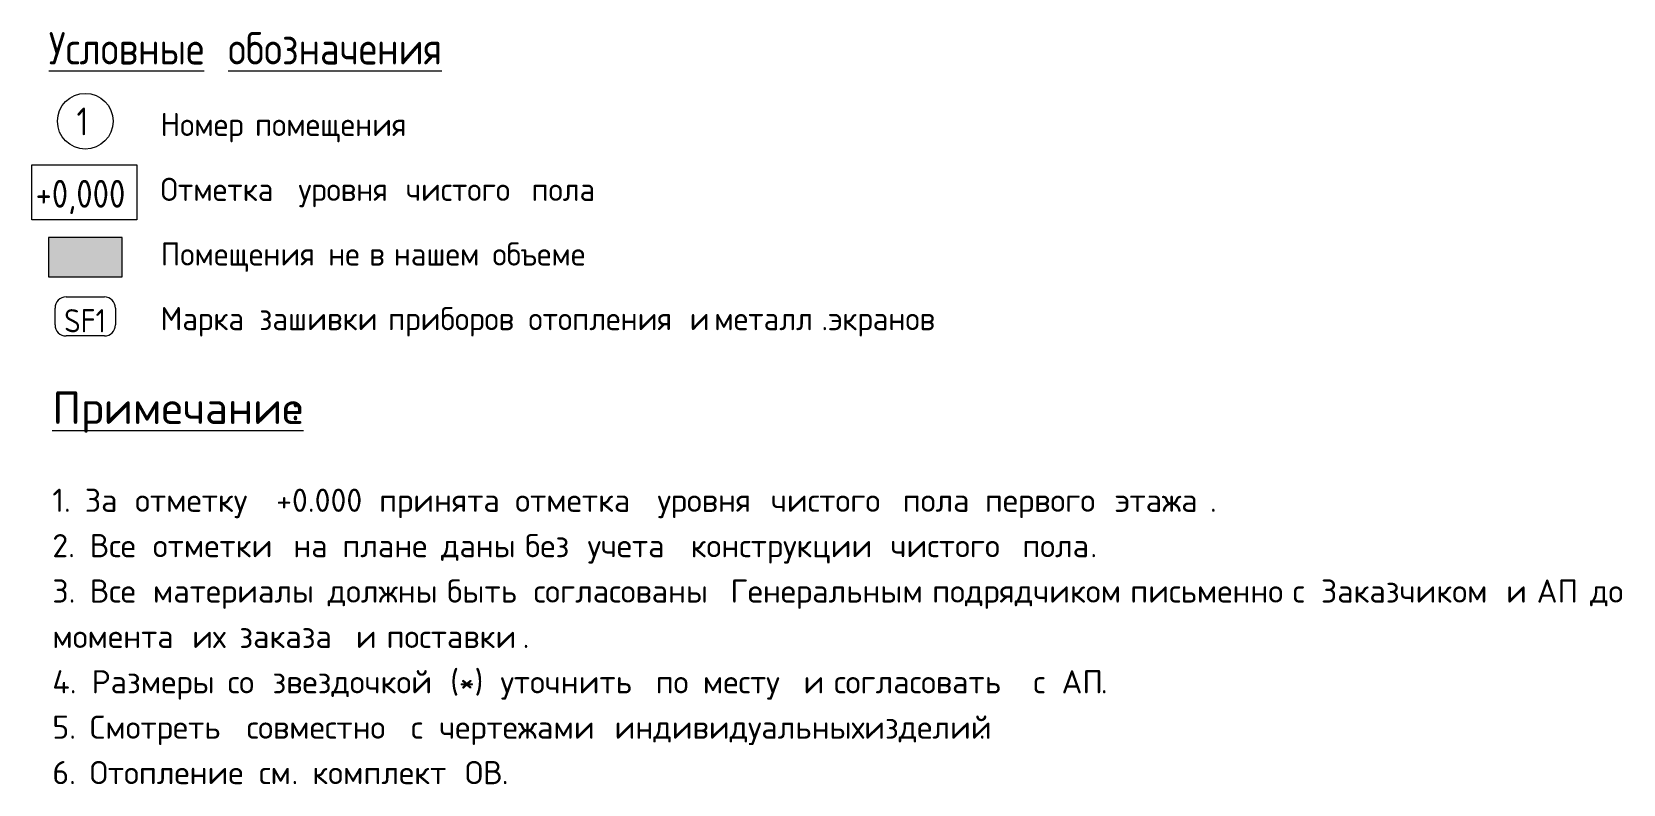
# Model space of a CAD drawing. Header units: millimetres. Extents: x -7229 to 200285, y -8553 to 29000.
# Drawn here: x 183118 to 200285, y 12006 to 20120 of the extents above; entities that cross this region are included whole.
import ezdxf

# ---------------------------------------------------------------- set-up
doc = ezdxf.new("R2010")
doc.units = ezdxf.units.MM
doc.layers.add('A-DETL-2', color=7, linetype='Continuous', lineweight=9)
doc.layers.add('G-ANNO-TEXT', color=7, linetype='Continuous', lineweight=9)
for name, color, linetype, lineweight, true_color in [('A-DETL-GENF-8', 7, 'Continuous', 9, 0xf5f5f5), ('G-ANNO-TEXT-1', 7, 'Continuous', 9, 0x3c3c3c), ('G-ANNO-TEXT-2', 7, 'Continuous', 9, 0x008000)]:
    doc.layers.add(name, color=color, linetype=linetype, lineweight=lineweight, true_color=true_color)
doc.styles.add('GOST Common_2', font='GOST_Common.ttf', dxfattribs={"width": 0.9, "height": 300})
doc.styles.add('GOST Common_3', font='GOST_Common.ttf', dxfattribs={"height": 250})
doc.styles.add('GOST Common_4', font='GOST_Common.ttf', dxfattribs={"width": 0.9, "height": 350})
doc.styles.add('ISOCPEUR_1', font='isocpeur.ttf', dxfattribs={"width": 0.9, "height": 250})
doc.styles.add('ISOCPEUR_3', font='isocpeur.ttf', dxfattribs={"height": 250})
doc.styles.add('ISOCPEUR_4', font='isocpeur.ttf', dxfattribs={"height": 350})

msp = doc.modelspace()

# ---------------------------------------------------------------- hatches: boundary and pattern name
at = {"layer": 'A-DETL-GENF-8'}
msp.add_hatch(color=256, dxfattribs=at).paths.add_polyline_path([(184090.7, 17479.4), (184090.7, 17901), (183298.2, 17901), (183298.2, 17479.4)])

# ---------------------------------------------------------------- linework, layer by layer
at = {"layer": 'A-DETL-2'}
for p, q in [((184090.7, 17901), (183298.2, 17901)), ((183298.2, 17901), (183298.2, 17479.4)), ((184090.7, 17479.4), (184090.7, 17901)), ((183298.2, 17479.4), (184090.7, 17479.4)), ((183488.2, 17261.4), (183900.7, 17261.4)), ((183368.2, 16959.7), (183368.2, 17141.4)), ((184020.7, 17141.4), (184020.7, 16959.7)), ((183900.7, 16839.7), (183488.2, 16839.7))]:
    msp.add_line(p, q, dxfattribs=at)
msp.add_circle((183694.4, 19156.2), 300, dxfattribs=at)
for centre, start, end in [((183488.2, 17141.4), 90, 180), ((183900.7, 17141.4), 0, 90), ((183488.2, 16959.7), 180, 270), ((183900.7, 16959.7), 270, 0)]:
    msp.add_arc(centre, 120, start, end, dxfattribs=at)
at = {"layer": 'G-ANNO-TEXT-1', "flags": 128}
msp.add_lwpolyline([(183117.7, 18686.7), (184251.6, 18686.7), (184251.6, 18090.7), (183117.7, 18090.7)], close=True, dxfattribs=at)

# ---------------------------------------------------------------- texts
at = {"layer": 'G-ANNO-TEXT', "attachment_point": 1}
for s, insert, char_height, width, style in [('\\LУсловные', (183300.1, 20117.7), 350, 2215.063, 'GOST Common_4'), ('\\L\\fGOST Common|b0|i0|c204|p34|;\\W.9;\\L ', (185127.7, 20117.7), 350, 129.873, 'GOST Common_4'), ('\\Lобозначения', (185234.9, 20117.7), 350, 3015.948, 'GOST Common_4'), ('\\fGOST Common|b0|i0|c204|p34|;\\W.9;1', (183600.1, 19303.4), 300, 173.165, 'GOST Common_2'), ('\\LПримечание', (183338.8, 16240.6), 350, 3110.548, 'ISOCPEUR_4'), ('\\L\\fISOCPEUR|b0|i0|c204|p34|;\\L:', (185905.3, 16240.6), 350, 128.27, 'ISOCPEUR_4'), ('1. ', (183338.8, 15192.7), 250, 424.894, 'ISOCPEUR_3'), ('За', (183689.4, 15192.7), 250, 472.996, 'ISOCPEUR_3'), ('\\fISOCPEUR|b0|i0|c204|p34|; ', (184079.6, 15192.7), 250, 184.388, 'ISOCPEUR_3'), ('отметку', (184231.8, 15192.7), 250, 1651.476, 'ISOCPEUR_3'), (' +0.000 ', (185594.4, 15192.7), 250, 1539.24, 'ISOCPEUR_3'), ('принята', (186864.4, 15192.7), 250, 1595.358, 'ISOCPEUR_3'), ('\\fISOCPEUR|b0|i0|c204|p34|; ', (188180.7, 15192.7), 250, 184.388, 'ISOCPEUR_3'), ('отметка', (188332.8, 15192.7), 250, 1675.527, 'ISOCPEUR_3'), ('\\fISOCPEUR|b0|i0|c204|p34|; ', (189715.3, 15192.7), 250, 184.388, 'ISOCPEUR_3'), ('уровня', (189867.4, 15192.7), 250, 1298.734, 'ISOCPEUR_3'), ('\\fISOCPEUR|b0|i0|c204|p34|; ', (190939, 15192.7), 250, 184.388, 'ISOCPEUR_3'), ('чистого', (191091.1, 15192.7), 250, 1539.24, 'ISOCPEUR_3'), ('\\fISOCPEUR|b0|i0|c204|p34|; ', (192361.1, 15192.7), 250, 184.388, 'ISOCPEUR_3'), ('пола', (192513.2, 15192.7), 250, 889.873, 'ISOCPEUR_3'), ('\\fISOCPEUR|b0|i0|c204|p34|; ', (193247.5, 15192.7), 250, 184.388, 'ISOCPEUR_3'), ('первого', (193399.6, 15192.7), 250, 1515.189, 'ISOCPEUR_3'), ('\\fISOCPEUR|b0|i0|c204|p34|; ', (194649.8, 15192.7), 250, 184.388, 'ISOCPEUR_3'), ('этажа', (194801.9, 15192.7), 250, 1242.616, 'ISOCPEUR_3'), ('\\fISOCPEUR|b0|i0|c204|p34|;.', (195827.1, 15192.7), 250, 88.186, 'ISOCPEUR_3'), ('2. ', (183338.8, 14703.2), 250, 489.029, 'ISOCPEUR_3'), ('Все', (183742.3, 14703.2), 250, 641.35, 'ISOCPEUR_3'), ('\\fISOCPEUR|b0|i0|c204|p34|; ', (184271.5, 14703.2), 250, 184.388, 'ISOCPEUR_3'), ('отметки', (184423.6, 14703.2), 250, 1651.476, 'ISOCPEUR_3'), ('\\fISOCPEUR|b0|i0|c204|p34|; ', (185786.2, 14703.2), 250, 184.388, 'ISOCPEUR_3'), ('на', (185938.3, 14703.2), 250, 456.962, 'ISOCPEUR_3'), ('\\fISOCPEUR|b0|i0|c204|p34|; ', (186315.4, 14703.2), 250, 184.388, 'ISOCPEUR_3'), ('плане', (186467.5, 14703.2), 250, 1106.329, 'ISOCPEUR_3'), ('\\fISOCPEUR|b0|i0|c204|p34|; ', (187380.3, 14703.2), 250, 184.388, 'ISOCPEUR_3'), ('даны', (187532.5, 14703.2), 250, 913.924, 'ISOCPEUR_3'), ('\\fISOCPEUR|b0|i0|c204|p34|; ', (188286.5, 14703.2), 250, 184.388, 'ISOCPEUR_3'), ('без', (188438.7, 14703.2), 250, 633.333, 'ISOCPEUR_3'), ('\\fISOCPEUR|b0|i0|c204|p34|; ', (188961.2, 14703.2), 250, 184.388, 'ISOCPEUR_3'), ('учета', (189113.3, 14703.2), 250, 1162.447, 'ISOCPEUR_3'), ('\\fISOCPEUR|b0|i0|c204|p34|; ', (190072.5, 14703.2), 250, 184.388, 'ISOCPEUR_3'), ('конструкции', (190224.6, 14703.2), 250, 2429.113, 'ISOCPEUR_3'), ('\\fISOCPEUR|b0|i0|c204|p34|; ', (192228.8, 14703.2), 250, 184.388, 'ISOCPEUR_3'), ('чистого', (192381, 14703.2), 250, 1539.24, 'ISOCPEUR_3'), ('\\fISOCPEUR|b0|i0|c204|p34|; ', (193651, 14703.2), 250, 184.388, 'ISOCPEUR_3'), ('пола', (193803.1, 14703.2), 250, 889.873, 'ISOCPEUR_3'), ('\\fISOCPEUR|b0|i0|c204|p34|;.', (194537.3, 14703.2), 250, 88.186, 'ISOCPEUR_3'), ('3. ', (183338.8, 14213.7), 250, 489.029, 'ISOCPEUR_3'), ('Все', (183742.3, 14213.7), 250, 641.35, 'ISOCPEUR_3'), ('\\fISOCPEUR|b0|i0|c204|p34|; ', (184271.5, 14213.7), 250, 184.388, 'ISOCPEUR_3'), ('материалы', (184423.6, 14213.7), 250, 2100.421, 'ISOCPEUR_3'), ('\\fISOCPEUR|b0|i0|c204|p34|; ', (186156.6, 14213.7), 250, 184.388, 'ISOCPEUR_3'), ('должны', (186308.8, 14213.7), 250, 1378.902, 'ISOCPEUR_3'), ('\\fISOCPEUR|b0|i0|c204|p34|; ', (187446.5, 14213.7), 250, 184.388, 'ISOCPEUR_3'), ('быть', (187598.6, 14213.7), 250, 945.991, 'ISOCPEUR_3'), ('\\fISOCPEUR|b0|i0|c204|p34|; ', (188379.1, 14213.7), 250, 184.388, 'ISOCPEUR_3'), ('согласованы', (188531.3, 14213.7), 250, 2389.029, 'ISOCPEUR_3'), ('\\fISOCPEUR|b0|i0|c204|p34|; ', (190502.4, 14213.7), 250, 184.388, 'ISOCPEUR_3'), ('Генеральным', (190654.5, 14213.7), 250, 2453.164, 'ISOCPEUR_3'), ('\\fISOCPEUR|b0|i0|c204|p34|; ', (192678.6, 14213.7), 250, 184.388, 'ISOCPEUR_3'), ('подрядчиком', (192830.7, 14213.7), 250, 2405.062, 'ISOCPEUR_3'), ('\\fISOCPEUR|b0|i0|c204|p34|; ', (194815.1, 14213.7), 250, 184.388, 'ISOCPEUR_3'), ('письменно', (194967.3, 14213.7), 250, 1940.084, 'ISOCPEUR_3'), ('\\fISOCPEUR|b0|i0|c204|p34|; ', (196568, 14213.7), 250, 184.388, 'ISOCPEUR_3'), ('\\fISOCPEUR|b0|i0|c204|p34|;с', (196720.1, 14213.7), 250, 184.388, 'ISOCPEUR_3'), ('\\fISOCPEUR|b0|i0|c204|p34|; ', (196872.3, 14213.7), 250, 184.388, 'ISOCPEUR_3'), ('Заказчиком', (197024.4, 14213.7), 250, 2236.708, 'ISOCPEUR_3'), ('\\fISOCPEUR|b0|i0|c204|p34|; ', (198869.9, 14213.7), 250, 184.388, 'ISOCPEUR_3'), ('\\fISOCPEUR|b0|i0|c204|p34|;и', (199022, 14213.7), 250, 216.456, 'ISOCPEUR_3'), ('\\fISOCPEUR|b0|i0|c204|p34|; ', (199200.6, 14213.7), 250, 184.388, 'ISOCPEUR_3'), ('АП', (199352.7, 14213.7), 250, 513.08, 'ISOCPEUR_3'), ('\\fISOCPEUR|b0|i0|c204|p34|; ', (199776.1, 14213.7), 250, 184.388, 'ISOCPEUR_3'), ('до', (199928.2, 14213.7), 250, 432.911, 'ISOCPEUR_3'), ('\\fISOCPEUR|b0|i0|c204|p34|; ', (200285.4, 14213.7), 250, 184.388, 'ISOCPEUR_3'), ('момента', (183338.8, 13724.3), 250, 1643.459, 'ISOCPEUR_3'), ('\\fISOCPEUR|b0|i0|c204|p34|; ', (184694.8, 13724.3), 250, 184.388, 'ISOCPEUR_3'), ('их', (184846.9, 13724.3), 250, 432.911, 'ISOCPEUR_3'), ('\\fISOCPEUR|b0|i0|c204|p34|; ', (185204.1, 13724.3), 250, 184.388, 'ISOCPEUR_3'), ('заказа', (185356.3, 13724.3), 250, 1338.818, 'ISOCPEUR_3'), ('\\fISOCPEUR|b0|i0|c204|p34|; ', (186460.9, 13724.3), 250, 184.388, 'ISOCPEUR_3'), ('\\fISOCPEUR|b0|i0|c204|p34|;и', (186613, 13724.3), 250, 216.456, 'ISOCPEUR_3'), ('\\fISOCPEUR|b0|i0|c204|p34|; ', (186791.6, 13724.3), 250, 184.388, 'ISOCPEUR_3'), ('поставки', (186943.8, 13724.3), 250, 1779.746, 'ISOCPEUR_3'), ('\\fISOCPEUR|b0|i0|c204|p34|;.', (188412.2, 13724.3), 250, 88.186, 'ISOCPEUR_3'), ('4. ', (183338.8, 13234.8), 250, 513.08, 'ISOCPEUR_3'), ('Размеры', (183762.1, 13234.8), 250, 1595.358, 'ISOCPEUR_3'), ('\\fISOCPEUR|b0|i0|c204|p34|; ', (185078.5, 13234.8), 250, 184.388, 'ISOCPEUR_3'), ('\\fISOCPEUR|b0|i0|c204|p34|; ', (185561.3, 13234.8), 250, 184.388, 'ISOCPEUR_3'), ('звездочкой', (185713.5, 13234.8), 250, 2132.489, 'ISOCPEUR_3'), (' (*) ', (187472.9, 13234.8), 250, 849.789, 'ISOCPEUR_3'), ('\\fISOCPEUR|b0|i0|c204|p34|; ', (189695.4, 13234.8), 250, 184.388, 'ISOCPEUR_3'), ('\\fISOCPEUR|b0|i0|c204|p34|; ', (190204.8, 13234.8), 250, 184.388, 'ISOCPEUR_3'), ('\\fISOCPEUR|b0|i0|c204|p34|; ', (191289.5, 13234.8), 250, 184.388, 'ISOCPEUR_3'), ('\\fISOCPEUR|b0|i0|c204|p34|; ', (191620.3, 13234.8), 250, 184.388, 'ISOCPEUR_3'), ('\\fISOCPEUR|b0|i0|c204|p34|; ', (193770, 13234.8), 250, 184.388, 'ISOCPEUR_3'), ('\\fISOCPEUR|b0|i0|c204|p34|; ', (194074.3, 13234.8), 250, 184.388, 'ISOCPEUR_3'), ('АП', (194226.4, 13234.8), 250, 513.08, 'ISOCPEUR_3'), ('со', (185230.6, 13234.8), 250, 400.844, 'ISOCPEUR_3'), ('уточнить', (188174.1, 13234.8), 250, 1843.881, 'ISOCPEUR_3'), ('по', (189847.6, 13234.8), 250, 432.911, 'ISOCPEUR_3'), ('месту', (190356.9, 13234.8), 250, 1130.379, 'ISOCPEUR_3'), ('\\fISOCPEUR|b0|i0|c204|p34|;и', (191441.7, 13234.8), 250, 216.456, 'ISOCPEUR_3'), ('согласовать', (191772.4, 13234.8), 250, 2421.096, 'ISOCPEUR_3'), ('\\fISOCPEUR|b0|i0|c204|p34|;с', (193922.1, 13234.8), 250, 184.388, 'ISOCPEUR_3'), ('\\fISOCPEUR|b0|i0|c204|p34|;.', (194649.8, 13234.8), 250, 88.186, 'ISOCPEUR_3'), ('5. ', (183338.8, 12745.3), 250, 489.029, 'ISOCPEUR_3'), ('Смотреть', (183742.3, 12745.3), 250, 1867.932, 'ISOCPEUR_3'), ('\\fISOCPEUR|b0|i0|c204|p34|; ', (185283.5, 12745.3), 250, 184.388, 'ISOCPEUR_3'), ('\\fISOCPEUR|b0|i0|c204|p34|; ', (187056.2, 12745.3), 250, 184.388, 'ISOCPEUR_3'), ('\\fISOCPEUR|b0|i0|c204|p34|; ', (187360.5, 12745.3), 250, 184.388, 'ISOCPEUR_3'), ('\\fISOCPEUR|b0|i0|c204|p34|; ', (189252.3, 12745.3), 250, 184.388, 'ISOCPEUR_3'), ('\\fISOCPEUR|b0|i0|c204|p34|; ', (191944.4, 12745.3), 250, 184.388, 'ISOCPEUR_3'), ('изделий', (192096.5, 12745.3), 250, 1499.156, 'ISOCPEUR_3'), ('совместно', (185435.6, 12745.3), 250, 1964.134, 'ISOCPEUR_3'), ('\\fISOCPEUR|b0|i0|c204|p34|;с', (187208.3, 12745.3), 250, 184.388, 'ISOCPEUR_3'), ('чертежами', (187512.6, 12745.3), 250, 2108.438, 'ISOCPEUR_3'), ('индивидуальных', (189404.4, 12745.3), 250, 3078.48, 'ISOCPEUR_3'), ('\\fISOCPEUR|b0|i0|c204|p34|;.', (193333.5, 12745.3), 250, 88.186, 'ISOCPEUR_3'), ('6. ', (183338.8, 12255.8), 250, 489.029, 'ISOCPEUR_3'), ('Отопление', (183742.3, 12255.8), 250, 2028.269, 'ISOCPEUR_3'), ('\\fISOCPEUR|b0|i0|c204|p34|; ', (185415.8, 12255.8), 250, 184.388, 'ISOCPEUR_3'), ('\\fISOCPEUR|b0|i0|c204|p34|; ', (187638.3, 12255.8), 250, 184.388, 'ISOCPEUR_3'), ('ОВ', (187790.4, 12255.8), 250, 481.013, 'ISOCPEUR_3'), ('см', (185567.9, 12255.8), 250, 424.894, 'ISOCPEUR_3'), ('. ', (185918.5, 12255.8), 250, 272.574, 'ISOCPEUR_3'), ('комплект', (186143.4, 12255.8), 250, 1811.814, 'ISOCPEUR_3'), ('\\fISOCPEUR|b0|i0|c204|p34|;.', (188187.3, 12255.8), 250, 88.186, 'ISOCPEUR_3')]:
    msp.add_mtext(s, dxfattribs=dict(at, insert=insert, char_height=char_height, width=width, style=style))
at = {"layer": 'G-ANNO-TEXT-1', "attachment_point": 1}
for s, insert, char_height, width, style in [('Номер', (184506.4, 19246.1), 250, 1130.379, 'GOST Common_3'), ('\\fGOST Common|b0|i0|c204|p34|; ', (185439, 19246.1), 250, 104.219, 'GOST Common_3'), ('помещения', (185525, 19246.1), 250, 2060.337, 'GOST Common_3'), ('Отметка', (184506.4, 18546.1), 250, 1699.578, 'GOST Common_3'), ('\\fGOST Common|b0|i0|c204|p34|; ', (185908.7, 18546.1), 250, 104.219, 'GOST Common_3'), ('\\fGOST Common|b0|i0|c204|p34|; ', (187066.2, 18546.1), 250, 104.219, 'GOST Common_3'), ('\\fGOST Common|b0|i0|c204|p34|; ', (188422.2, 18546.1), 250, 104.219, 'GOST Common_3'), ('+0,000', (183157.7, 18523.4), 300, 1269.873, 'GOST Common_2'), ('уровня', (185994.7, 18546.1), 250, 1298.734, 'GOST Common_3'), ('чистого', (187152.2, 18546.1), 250, 1539.24, 'GOST Common_3'), ('пола', (188508.2, 18546.1), 250, 889.873, 'GOST Common_3'), ('Помещения', (184508.8, 17849.1), 250, 2084.387, 'GOST Common_3'), ('\\fGOST Common|b0|i0|c204|p34|; ', (186228.6, 17849.1), 250, 104.219, 'GOST Common_3'), ('не', (186314.6, 17849.1), 250, 432.911, 'GOST Common_3'), ('\\fGOST Common|b0|i0|c204|p34|; ', (186671.7, 17849.1), 250, 104.219, 'GOST Common_3'), ('\\fGOST Common|b0|i0|c204|p34|;в', (186757.7, 17849.1), 250, 216.456, 'GOST Common_3'), ('\\fGOST Common|b0|i0|c204|p34|; ', (186936.3, 17849.1), 250, 104.219, 'GOST Common_3'), ('нашем', (187022.3, 17849.1), 250, 1186.497, 'GOST Common_3'), ('\\fGOST Common|b0|i0|c204|p34|; ', (188001.3, 17849.1), 250, 104.219, 'GOST Common_3'), ('объеме', (188087.3, 17849.1), 250, 1362.869, 'GOST Common_3'), ('Марка', (184506.4, 17151.9), 250, 1186.497, 'GOST Common_3'), ('\\fGOST Common|b0|i0|c204|p34|; ', (185485.4, 17151.9), 250, 104.219, 'GOST Common_3'), ('зашивки', (185571.3, 17151.9), 250, 1579.324, 'GOST Common_3'), ('\\fGOST Common|b0|i0|c204|p34|; ', (186874.4, 17151.9), 250, 104.219, 'GOST Common_3'), ('приборов', (186960.4, 17151.9), 250, 1731.645, 'GOST Common_3'), ('\\fGOST Common|b0|i0|c204|p34|; ', (188389.2, 17151.9), 250, 104.219, 'GOST Common_3'), ('отопления', (188475.1, 17151.9), 250, 2004.219, 'GOST Common_3'), ('\\fGOST Common|b0|i0|c204|p34|; ', (190128.8, 17151.9), 250, 104.219, 'GOST Common_3'), ('\\fGOST Common|b0|i0|c204|p34|;и', (190214.8, 17151.9), 250, 216.456, 'GOST Common_3'), ('\\fGOST Common|b0|i0|c204|p34|; ', (190393.4, 17151.9), 250, 104.219, 'GOST Common_3'), ('металл', (190479.4, 17151.9), 250, 1402.953, 'GOST Common_3'), ('экранов', (191709.7, 17151.9), 250, 1539.24, 'GOST Common_3'), ('\\fGOST Common|b0|i0|c204|p34|; ', (192979.7, 17151.9), 250, 104.219, 'GOST Common_3'), ('\\fGOST Common|b0|i0|c204|p34|;.', (191636.9, 17151.9), 250, 88.186, 'GOST Common_3')]:
    msp.add_mtext(s, dxfattribs=dict(at, insert=insert, char_height=char_height, width=width, style=style))
at = {"layer": 'G-ANNO-TEXT-2', "insert": (183466.6, 17129.2), "char_height": 250, "width": 548.354, "attachment_point": 1, "style": 'ISOCPEUR_1'}
msp.add_mtext('SF1', dxfattribs=at)

doc.saveas('drawing.dxf')
